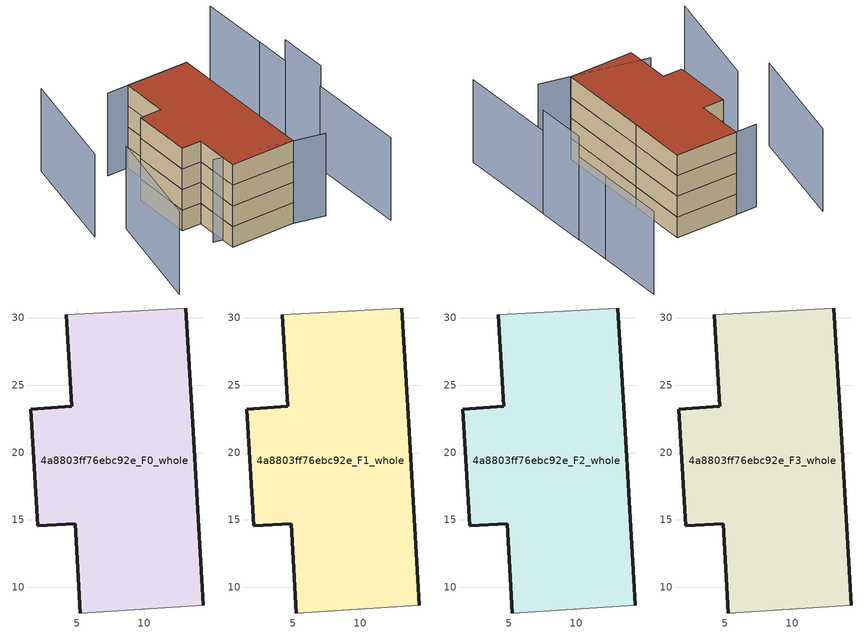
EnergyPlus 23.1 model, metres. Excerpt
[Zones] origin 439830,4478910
4a8803ff76ebc92e_F0_whole
 floor ground (EU_floor_Construction): 13.07,30.73 13.58,22.19 14.38,8.65 5.23,8.08 4.85,14.71 2.06,14.56 1.55,23.23 4.58,23.44 4.19,30.25 z0
 wall outside (EU_wall_Construction): 14.38,8.65 13.58,22.19 13.07,30.73 / 4.19,30.25 4.58,23.44 1.55,23.23 2.06,14.56 4.85,14.71 5.23,8.08 z0:3
 wall adiabatic (EU_wall_Construction): 13.07,30.73 4.19,30.25 / 5.23,8.08 14.38,8.65 z0:3
4a8803ff76ebc92e_F1_whole
 floor to 4a8803ff76ebc92e_F0_whole (EU_floor_Construction): 13.07,30.73 13.58,22.19 14.38,8.65 5.23,8.08 4.85,14.71 2.06,14.56 1.55,23.23 4.58,23.44 4.19,30.25 z3
 wall outside (EU_wall_Construction): 14.38,8.65 13.58,22.19 13.07,30.73 / 4.19,30.25 4.58,23.44 1.55,23.23 2.06,14.56 4.85,14.71 5.23,8.08 z3:6
 wall adiabatic (EU_wall_Construction): 13.07,30.73 4.19,30.25 / 5.23,8.08 14.38,8.65 z3:6
4a8803ff76ebc92e_F2_whole
 floor to 4a8803ff76ebc92e_F1_whole (EU_floor_Construction): 13.07,30.73 13.58,22.19 14.38,8.65 5.23,8.08 4.85,14.71 2.06,14.56 1.55,23.23 4.58,23.44 4.19,30.25 z6
 wall outside (EU_wall_Construction): 14.38,8.65 13.58,22.19 13.07,30.73 / 4.19,30.25 4.58,23.44 1.55,23.23 2.06,14.56 4.85,14.71 5.23,8.08 z6:9
 wall adiabatic (EU_wall_Construction): 13.07,30.73 4.19,30.25 / 5.23,8.08 14.38,8.65 z6:9
4a8803ff76ebc92e_F3_whole
 floor to 4a8803ff76ebc92e_F2_whole (EU_floor_Construction): 13.07,30.73 13.58,22.19 14.38,8.65 5.23,8.08 4.85,14.71 2.06,14.56 1.55,23.23 4.58,23.44 4.19,30.25 z9
 wall outside (EU_wall_Construction): 14.38,8.65 13.58,22.19 13.07,30.73 / 4.19,30.25 4.58,23.44 1.55,23.23 2.06,14.56 4.85,14.71 5.23,8.08 z9:12
 wall adiabatic (EU_wall_Construction): 13.07,30.73 4.19,30.25 / 5.23,8.08 14.38,8.65 z9:12
 roof outside (EU_roof_Construction): 14.38,8.65 13.58,22.19 13.07,30.73 4.19,30.25 4.58,23.44 1.55,23.23 2.06,14.56 4.85,14.71 5.23,8.08 z12
shading: 3.84,10.37 18.66,7.96 / 24.8,2.82 23.91,17.41 / -3.5,18.69 -6.05,2.74 / 23.44,24.51 23.09,29.91 / -5.11,35.3 -7.7,19.3 / 23.09,29.82 22.43,39.93 / 13.07,30.73 1.15,30.02 z0:12; 23.92,17.21 23.45,24.57 z0:15
[Building]
EU S2 Campaign: North Axis=0; Terrain=City; Solar Distribution=FullExterior
[Site:Location]
Madrid: Latitude=40.5; Longitude=-3.5; Time Zone=1; Elevation=609
[SizingPeriod:WeatherFileDays]
AnnualSizingPeriod: Begin Month=1; Begin Day of Month=1; End Month=12; End Day of Month=31; Day of Week for Start Day=Monday; Use Weather File Daylight Saving Period=No; Use Weather File Rain and Snow Indicators=No
[MATERIAL]
EU_InternalMass_Material: Roughness=MediumRough; Thickness=0.1; Conductivity=1; Density=1800; Specific Heat=900; Thermal Absorptance=0.9; Solar Absorptance=0.7; Visible Absorptance=0.7
[MATERIAL:NOMASS] Roughness=MediumRough; Thermal Absorptance=0.9; Solar Absorptance=0.7; Visible Absorptance=0.7
Name | Thermal Resistance
EU_wall_NoMass | 0.459673
EU_roof_NoMass | 0.495815
EU_floor_NoMass | 0.788942
[CONSTRUCTION]
EU_wall_Construction: EU_wall_NoMass
EU_roof_Construction: EU_roof_NoMass
EU_floor_Construction: EU_floor_NoMass
EU_InternalMass_Construction: EU_InternalMass_Material
[ZONE] Type=1; Multiplier=1; Ceiling Height=autocalculate; Volume=676.222; Floor Area=autocalculate; Part of Total Floor Area=Yes
4a8803ff76ebc92e_F0_whole; 4a8803ff76ebc92e_F1_whole; 4a8803ff76ebc92e_F2_whole; 4a8803ff76ebc92e_F3_whole
[INTERNALMASS] Construction=EU_InternalMass_Construction; Surface Area=225.407
Name | Zone or ZoneList
4a8803ff76ebc92e_F0_whole_EU_InternalMass | 4a8803ff76ebc92e_F0_whole
4a8803ff76ebc92e_F1_whole_EU_InternalMass | 4a8803ff76ebc92e_F1_whole
4a8803ff76ebc92e_F2_whole_EU_InternalMass | 4a8803ff76ebc92e_F2_whole
4a8803ff76ebc92e_F3_whole_EU_InternalMass | 4a8803ff76ebc92e_F3_whole
[OTHEREQUIPMENT] Fuel Type=Electricity; Design Level Calculation Method=Watts/Area; Power per Zone Floor Area=1; Fraction Latent=0; Fraction Radiant=0; Fraction Lost=0; Carbon Dioxide Generation Rate=0; EndUse Subcategory=EU_Step8_InternalGains
Name | Zone or ZoneList or Space or SpaceList | Schedule
EU_Step8_InternalGain_4a8803ff76ebc92e_F0_whole_f000 | 4a8803ff76ebc92e_F0_whole | EU_Step8_GainSchedule_4a8803ff76ebc92e_F0_whole_f000
EU_Step8_InternalGain_4a8803ff76ebc92e_F1_whole_f000 | 4a8803ff76ebc92e_F1_whole | EU_Step8_GainSchedule_4a8803ff76ebc92e_F1_whole_f000
EU_Step8_InternalGain_4a8803ff76ebc92e_F2_whole_f000 | 4a8803ff76ebc92e_F2_whole | EU_Step8_GainSchedule_4a8803ff76ebc92e_F2_whole_f000
EU_Step8_InternalGain_4a8803ff76ebc92e_F3_whole_f000 | 4a8803ff76ebc92e_F3_whole | EU_Step8_GainSchedule_4a8803ff76ebc92e_F3_whole_f000
[ZONEVENTILATION:DESIGNFLOWRATE] Schedule=EU_AlwaysOn; Design Flow Rate Calculation Method=AirChanges/Hour; Air Changes per Hour=0.719161; Ventilation Type=Natural; Fan Pressure Rise=0; Fan Total Efficiency=1; Constant Term Coefficient=1; Temperature Term Coefficient=0; Velocity Term Coefficient=0; Velocity Squared Term Coefficient=0; Minimum Indoor Temperature=-100; Maximum Indoor Temperature=100; Delta Temperature=-100; Minimum Outdoor Temperature=-100; Maximum Outdoor Temperature=100; Maximum Wind Speed=40
Name | Zone or ZoneList or Space or SpaceList
EU_ConstantAir_4a8803ff76ebc92e_F0_whole | 4a8803ff76ebc92e_F0_whole
EU_ConstantAir_4a8803ff76ebc92e_F1_whole | 4a8803ff76ebc92e_F1_whole
EU_ConstantAir_4a8803ff76ebc92e_F2_whole | 4a8803ff76ebc92e_F2_whole
EU_ConstantAir_4a8803ff76ebc92e_F3_whole | 4a8803ff76ebc92e_F3_whole
[HVACTEMPLATE:THERMOSTAT] Constant Heating Setpoint=20; Constant Cooling Setpoint=50
EU_HeatOnly_4a8803ff76ebc92e_F0_whole; EU_HeatOnly_4a8803ff76ebc92e_F1_whole; EU_HeatOnly_4a8803ff76ebc92e_F2_whole; EU_HeatOnly_4a8803ff76ebc92e_F3_whole
[HVACTEMPLATE:ZONE:IDEALLOADSAIRSYSTEM] System Availability Schedule=EU_AlwaysOn; Maximum Heating Supply Air Temperature=50; Minimum Cooling Supply Air Temperature=13; Maximum Heating Supply Air Humidity Ratio=0.0156; Minimum Cooling Supply Air Humidity Ratio=0.0077; Heating Limit=NoLimit; Cooling Limit=NoLimit; Heating Availability Schedule=EU_AlwaysOn; Cooling Availability Schedule=EU_CoolingOff; Dehumidification Control Type=ConstantSensibleHeatRatio; Cooling Sensible Heat Ratio=0.7; Dehumidification Setpoint=60; Humidification Control Type=None; Humidification Setpoint=30; Outdoor Air Method=None; Outdoor Air Flow Rate per Person=0.00944; Outdoor Air Flow Rate per Zone Floor Area=0; Outdoor Air Flow Rate per Zone=0; Demand Controlled Ventilation Type=None; Outdoor Air Economizer Type=NoEconomizer; Heat Recovery Type=None; Sensible Heat Recovery Effectiveness=0.7; Latent Heat Recovery Effectiveness=0.65
Name | Template Thermostat
4a8803ff76ebc92e_F0_whole | EU_HeatOnly_4a8803ff76ebc92e_F0_whole
4a8803ff76ebc92e_F1_whole | EU_HeatOnly_4a8803ff76ebc92e_F1_whole
4a8803ff76ebc92e_F2_whole | EU_HeatOnly_4a8803ff76ebc92e_F2_whole
4a8803ff76ebc92e_F3_whole | EU_HeatOnly_4a8803ff76ebc92e_F3_whole
[SIZING:ZONE] Zone Cooling Design Supply Air Temperature Input Method=SupplyAirTemperature; Zone Cooling Design Supply Air Temperature=13; Zone Heating Design Supply Air Temperature Input Method=SupplyAirTemperature; Zone Heating Design Supply Air Temperature=50; Zone Cooling Design Supply Air Humidity Ratio=0.008; Zone Heating Design Supply Air Humidity Ratio=0.008; Cooling Design Air Flow Method=DesignDay; Cooling Design Air Flow Rate=0; Cooling Minimum Air Flow per Zone Floor Area=0.000762; Cooling Minimum Air Flow=0; Cooling Minimum Air Flow Fraction=0.2; Heating Design Air Flow Method=DesignDay; Heating Design Air Flow Rate=0; Heating Maximum Air Flow per Zone Floor Area=0.002032; Heating Maximum Air Flow=0.141576; Heating Maximum Air Flow Fraction=0.3; Account for Dedicated Outdoor Air System=No; Dedicated Outdoor Air System Control Strategy=NeutralSupplyAir; Dedicated Outdoor Air Low Setpoint Temperature for Design=autosize; Dedicated Outdoor Air High Setpoint Temperature for Design=autosize; Zone Load Sizing Method=Sensible Load Only No Latent Load; Zone Latent Cooling Design Supply Air Humidity Ratio Input Method=HumidityRatioDifference; Zone Cooling Design Supply Air Humidity Ratio Difference=0.005; Zone Latent Heating Design Supply Air Humidity Ratio Input Method=HumidityRatioDifference; Zone Humidification Design Supply Air Humidity Ratio Difference=0.005
4a8803ff76ebc92e_F0_whole; 4a8803ff76ebc92e_F1_whole; 4a8803ff76ebc92e_F2_whole; 4a8803ff76ebc92e_F3_whole
[SCHEDULE:CONSTANT]
Name | Hourly Value
EU_AlwaysOn | 1
EU_CoolingOff | 0
[SCHEDULE:FILE] Column Number=1; Rows to Skip at Top=0; Number of Hours of Data=8760; Column Separator=Comma; Interpolate to Timestep=No; Minutes per Item=60; Adjust Schedule for Daylight Savings=Yes
Name | File
EU_Step8_GainSchedule_4a8803ff76ebc92e_F0_whole_f000 | ../../schedules/4a8803ff76ebc92e/4a8803ff76ebc92e_F0_whole_f000_gain.csv
EU_Step8_GainSchedule_4a8803ff76ebc92e_F1_whole_f000 | ../../schedules/4a8803ff76ebc92e/4a8803ff76ebc92e_F1_whole_f000_gain.csv
EU_Step8_GainSchedule_4a8803ff76ebc92e_F2_whole_f000 | ../../schedules/4a8803ff76ebc92e/4a8803ff76ebc92e_F2_whole_f000_gain.csv
EU_Step8_GainSchedule_4a8803ff76ebc92e_F3_whole_f000 | ../../schedules/4a8803ff76ebc92e/4a8803ff76ebc92e_F3_whole_f000_gain.csv
